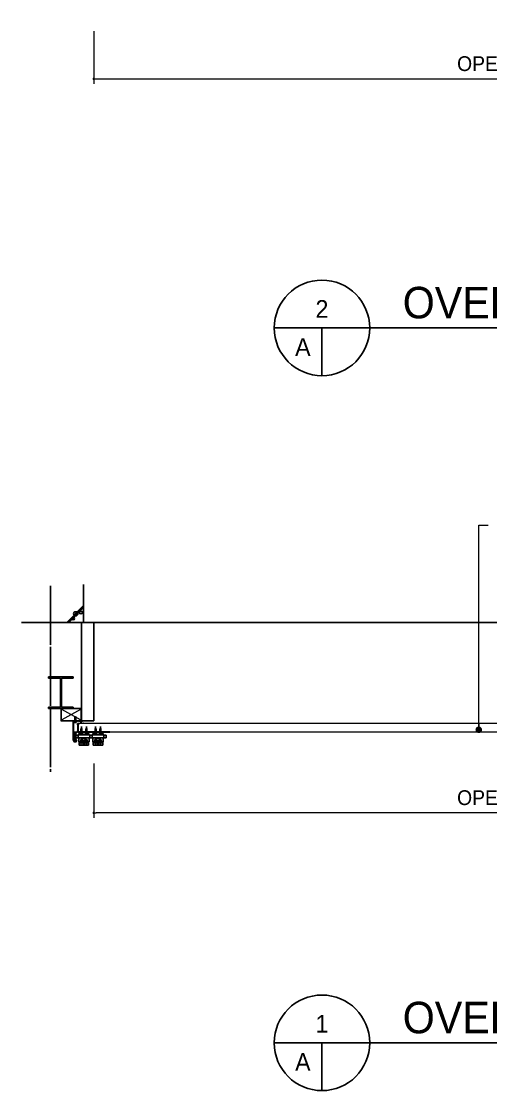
# Model space of a CAD drawing. Header units: millimetres. Extents: x 1448 to 104164, y -19509 to -89.
# Drawn here: x 79341 to 82201, y -16558 to -10046 of the extents above; entities that cross this region are included whole.
import ezdxf
from ezdxf.enums import TextEntityAlignment as Align

# ---------------------------------------------------------------- set-up
doc = ezdxf.new("R2010")
doc.units = ezdxf.units.MM
doc.header["$LTSCALE"] = 60
doc.header["$MEASUREMENT"] = 0
doc.header["$PDSIZE"] = -10
doc.linetypes.add('CEN', pattern=[62, 60, -1, 0, -1])
doc.linetypes.add('HID', pattern=[2.5, 1.5, -1])
doc.layers.get('0').update_dxf_attribs({"linetype": 'CONTINUOUS'})
doc.layers.get('Defpoints').update_dxf_attribs({"color": 171, "linetype": 'CONTINUOUS'})
for name, color, linetype in [('(주)하나기공-DIM', 7, 'CONTINUOUS'), ('8', 8, 'CONTINUOUS'), ('BOLT', 8, 'CONTINUOUS'), ('cen', 14, 'CONTINUOUS'), ('CEN(ST)', 14, 'CEN'), ('CON', 2, 'CONTINUOUS'), ('DIM', 7, 'CONTINUOUS'), ('DOR', 4, 'CONTINUOUS'), ('FIN(패널-T75 글라스울)', 6, 'CONTINUOUS'), ('h COLUMN', 3, 'CONTINUOUS'), ('ITXT', 7, 'CONTINUOUS'), ('SYM', 7, 'CONTINUOUS'), ('TEXT', 3, 'CONTINUOUS'), ('XR-단면도$0$㈜SE&C 기둥', 2, 'CONTINUOUS'), ('오버헤드 FR', 7, 'CONTINUOUS')]:
    doc.layers.add(name, color=color, linetype=linetype)
doc.styles.add('0T-OUT', font='H2GTRE.TTF')
doc.dimstyles.new('MAIN', dxfattribs={"dimtxt": 1.5, "dimasz": 0.5, "dimexe": 1, "dimexo": 2, "dimgap": 1, "dimtad": 1, "dimdec": 0, "dimdsep": 46, "dimlunit": 6, "dimtxsty": '0T-OUT', "dimblk": 'DOT', "dimcen": 2.5, "dimdle": 2, "dimclrd": 256, "dimclre": 256, "dimclrt": 3, "dimadec": 0, "dimazin": 0, "dimtfac": 1, "dimtdec": 0, "dimtix": 1, "dimtmove": 2, "dimatfit": 3, "dimldrblk": 'DOT', "dimfxl": 1, "dimtvp": 1, "dimtolj": 1, "dimtzin": 0, "dimlwd": 0, "dimlwe": 0, "dimarcsym": 0})

# ---------------------------------------------------------------- blocks, each defined once
blk = doc.blocks.new('_Dot')
at = {"color": 0, "linetype": 'ByBlock', "lineweight": -2}
blk.add_line((-0.5, 0), (-1, 0), dxfattribs=at)
at = {"color": 0, "linetype": 'ByBlock', "const_width": 0.5}
blk.add_lwpolyline([(-0.25, 0, 1), (0.25, 0, 1)], format="xyb", close=True, dxfattribs=at)
blk = doc.blocks.new('*D133')
at = {"layer": '(주)하나기공-DIM', "lineweight": 0, "ltscale": 0.5, "transparency": 16777216}
for p, q in [((79782.4, -10106.2), (79782.4, -10426.2)), ((85582.4, -10106.2), (85582.4, -10426.2)), ((79797.4, -10396.2), (85567.4, -10396.2))]:
    blk.add_line(p, q, dxfattribs=at)
at = {"layer": 'Defpoints', "color": 0, "ltscale": 0.5, "transparency": 16777216}
for p in [(79782.4, -10046.2), (85582.4, -10046.2), (85582.4, -10396.2)]:
    blk.add_point(p, dxfattribs=at)
at = {"layer": '(주)하나기공-DIM', "lineweight": 0, "ltscale": 0.5, "transparency": 16777216, "xscale": 15, "yscale": 15, "zscale": 15, "rotation": 180}
blk.add_blockref('_Dot', (79782.4, -10396.2), dxfattribs=at)
at = {"layer": '(주)하나기공-DIM', "lineweight": 0, "ltscale": 0.5, "transparency": 16777216, "xscale": 15, "yscale": 15, "zscale": 15}
blk.add_blockref('_Dot', (85582.4, -10396.2), dxfattribs=at)
at = {"layer": '(주)하나기공-DIM', "color": 3, "lineweight": 0, "ltscale": 0.5, "transparency": 16777216, "insert": (82682.4, -10311.9), "char_height": 90, "attachment_point": 5, "style": '0T-OUT'}
blk.add_mtext('\\A1;OPENING WIDTH "5,800"', dxfattribs=at)
blk = doc.blocks.new('DOT')
at = {"color": 0, "linetype": 'ByBlock'}
blk.add_line((-0.5, 0), (-1, 0), dxfattribs=at)
at = {"color": 0, "linetype": 'ByBlock', "const_width": 0.5}
blk.add_lwpolyline([(-0.25, 0, 1), (0.25, 0, 1)], format="xyb", close=True, dxfattribs=at)
blk = doc.blocks.new('*D134')
at = {"layer": '(주)하나기공-DIM', "lineweight": 0, "ltscale": 0.5, "transparency": 16777216}
for p, q in [((79782.4, -14566.3), (79782.4, -14896.7)), ((85582.4, -14566.3), (85582.4, -14896.7)), ((85567.4, -14866.7), (79797.4, -14866.7))]:
    blk.add_line(p, q, dxfattribs=at)
at = {"layer": 'Defpoints', "color": 0, "ltscale": 0.5, "transparency": 16777216}
for p in [(79782.4, -14506.3), (85582.4, -14506.3), (79782.4, -14866.7)]:
    blk.add_point(p, dxfattribs=at)
at = {"layer": '(주)하나기공-DIM', "lineweight": 0, "ltscale": 0.5, "transparency": 16777216, "xscale": 15, "yscale": 15, "zscale": 15, "rotation": 180}
blk.add_blockref('_Dot', (79782.4, -14866.7), dxfattribs=at)
at = {"layer": '(주)하나기공-DIM', "lineweight": 0, "ltscale": 0.5, "transparency": 16777216, "xscale": 15, "yscale": 15, "zscale": 15}
blk.add_blockref('_Dot', (85582.4, -14866.7), dxfattribs=at)
at = {"layer": '(주)하나기공-DIM', "color": 3, "lineweight": 0, "ltscale": 0.5, "transparency": 16777216, "insert": (82682.4, -14782.4), "char_height": 90, "attachment_point": 5, "style": '0T-OUT'}
blk.add_mtext('\\A1;OPENING WIDTH "5,800"', dxfattribs=at)

msp = doc.modelspace()

# ---------------------------------------------------------------- hatches: boundary and pattern name
h = msp.add_hatch(color=256)
h.paths.add_polyline_path([(79707.4, -14309, 0.016306), (79705.8, -14308.7, 1.195216), (79703.5, -14310.3, 0.543341), (79705.8, -14309.8, -0.013697), (79707.4, -14310.3)])
h.paths.add_polyline_path([(79707.4, -14309), (79707.4, -14310.3, -0.012355), (79708.9, -14310.7), (79709.1, -14310.7, -0.213645), (79709.7, -14311, -0.195215), (79726.8, -14326.8), (79726.8, -14325.5, 0.261268)])

# ---------------------------------------------------------------- linework, layer by layer
at = {"ltscale": 10000}
msp.add_line((79782.4, -13706.3), (79341.5, -13706.3), dxfattribs=at)
at = {"lineweight": 0, "ltscale": 0.5}
for p, q in [((79702.1, -14301), (79587.7, -14236.6)), ((79702.1, -14236.6), (79587.7, -14301))]:
    msp.add_line(p, q, dxfattribs=at)
at = {"color": 4}
for p, q in [((79698.4, -14321.7), (79698.4, -14323.2)), ((79858.9, -14409), (79858.9, -14394))]:
    msp.add_line(p, q, dxfattribs=at)
for p, q in [((79693.7, -14392), (79693.7, -14378)), ((79779.5, -14392), (79779.5, -14378)), ((79693.7, -14454.7), (79693.7, -14435)), ((79779.5, -14454.7), (79779.5, -14435))]:
    msp.add_line(p, q)
msp.add_lwpolyline([(79657.5, -14424.7), (79659.1, -14424.7), (79659.1, -14307.9), (79682.5, -14307.9), (79682.5, -14306.3), (79657.5, -14306.3)], close=True, dxfattribs=at)
msp.add_lwpolyline([(79698.7, -14308.1), (79688.9, -14308.1), (79688.9, -14306.3), (79705.2, -14306.3), (79707.4, -14306.3), (79706.5, -14306.3), (79707.4, -14306.3), (79707.4, -14307.5), (79706.5, -14307.5), (79706.5, -14307.8), (79705.5, -14307.8, 2.503839), (79705.5, -14310.7), (79709.1, -14310.7, -1), (79709.1, -14312.6), (79701.4, -14312.6, -0.328039), (79700.5, -14311.9), (79699.6, -14308.8, 0.328039), (79698.7, -14308.1)], format="xyb")
at = {"layer": '8'}
for p, q in [((79719.9, -13604.1), (79617.7, -13706.3)), ((79719.9, -13610.2), (79623.9, -13706.3)), ((79719.9, -13616.3), (79630, -13706.3))]:
    msp.add_line(p, q, dxfattribs=at)
for centre, radius in [((79657.1, -13682.3), 8.64), ((79672.8, -13654.4), 13), ((79704.5, -13646.8), 8.64)]:
    msp.add_circle(centre, radius, dxfattribs=at)
at = {"layer": 'BOLT'}
for p, q in [((79676.1, -14311.7), (79665.6, -14311.7)), ((79665.6, -14315.4), (79665.6, -14311.7)), ((79674.9, -14315.9), (79666.7, -14315.9)), ((79667.7, -14285.5), (79667.7, -14289.8)), ((79667.7, -14290.6), (79667.7, -14291.6)), ((79667.7, -14292.4), (79667.7, -14293.4)), ((79667.7, -14294.2), (79667.7, -14295.3)), ((79667.7, -14296.1), (79667.7, -14297.1)), ((79667.7, -14297.9), (79667.7, -14298.9)), ((79667.7, -14299.7), (79667.7, -14300.8)), ((79667.7, -14301.6), (79667.7, -14302.6)), ((79667.7, -14303.4), (79667.7, -14304.4)), ((79667.7, -14305.2), (79667.7, -14306.3)), ((79667.7, -14307.1), (79667.7, -14307.9)), ((79668.1, -14315.4), (79668.1, -14311.7)), ((79673.5, -14315.4), (79673.5, -14311.7)), ((79674, -14285.5), (79674, -14289)), ((79674, -14289.8), (79674, -14290.8)), ((79674, -14291.6), (79674, -14292.6)), ((79674, -14293.4), (79674, -14294.5)), ((79674, -14295.3), (79674, -14296.3)), ((79674, -14297.1), (79674, -14298.1)), ((79674, -14298.9), (79674, -14300)), ((79674, -14300.8), (79674, -14301.8)), ((79674, -14302.6), (79674, -14303.6)), ((79674, -14304.4), (79674, -14305.5)), ((79674, -14306.3), (79674, -14307.9)), ((79676.1, -14315.4), (79676.1, -14311.7)), ((79702.4, -14384.5), (79702.4, -14380.8)), ((79712.9, -14380.8), (79702.4, -14380.8)), ((79711.7, -14385), (79703.6, -14385)), ((79704.5, -14354.7), (79704.5, -14358.9)), ((79704.5, -14359.7), (79704.5, -14360.7)), ((79704.5, -14361.5), (79704.5, -14362.6)), ((79704.5, -14363.4), (79704.5, -14364.4)), ((79704.5, -14365.2), (79704.5, -14366.2)), ((79704.5, -14367), (79704.5, -14368.1)), ((79704.5, -14368.9), (79704.5, -14369.9)), ((79704.5, -14370.7), (79704.5, -14371.7)), ((79704.5, -14372.5), (79704.5, -14373.6)), ((79704.5, -14374.4), (79704.5, -14375.4)), ((79704.5, -14376.2), (79704.5, -14377)), ((79704.9, -14384.5), (79704.9, -14380.8)), ((79710.4, -14384.5), (79710.4, -14380.8)), ((79710.8, -14354.7), (79710.8, -14358.1)), ((79710.8, -14358.9), (79710.8, -14360)), ((79710.8, -14360.8), (79710.8, -14361.8)), ((79710.8, -14362.6), (79710.8, -14363.6)), ((79710.8, -14364.4), (79710.8, -14365.5)), ((79710.8, -14366.3), (79710.8, -14367.3)), ((79710.8, -14368.1), (79710.8, -14369.1)), ((79710.8, -14369.9), (79710.8, -14371)), ((79710.8, -14371.8), (79710.8, -14372.8)), ((79710.8, -14373.6), (79710.8, -14374.6)), ((79710.8, -14375.4), (79710.8, -14377)), ((79712.9, -14384.5), (79712.9, -14380.8)), ((79732.4, -14384.5), (79732.4, -14380.8)), ((79742.9, -14380.8), (79732.4, -14380.8)), ((79741.7, -14385), (79733.6, -14385)), ((79734.5, -14354.7), (79734.5, -14358.9)), ((79734.5, -14359.7), (79734.5, -14360.7)), ((79734.5, -14361.5), (79734.5, -14362.6)), ((79734.5, -14363.4), (79734.5, -14364.4)), ((79734.5, -14365.2), (79734.5, -14366.2)), ((79734.5, -14367), (79734.5, -14368.1)), ((79734.5, -14368.9), (79734.5, -14369.9)), ((79734.5, -14370.7), (79734.5, -14371.7)), ((79734.5, -14372.5), (79734.5, -14373.6)), ((79734.5, -14374.4), (79734.5, -14375.4)), ((79734.5, -14376.2), (79734.5, -14377)), ((79734.9, -14384.5), (79734.9, -14380.8)), ((79740.4, -14384.5), (79740.4, -14380.8)), ((79740.8, -14354.7), (79740.8, -14358.1)), ((79740.8, -14358.9), (79740.8, -14360)), ((79740.8, -14360.8), (79740.8, -14361.8)), ((79740.8, -14362.6), (79740.8, -14363.6)), ((79740.8, -14364.4), (79740.8, -14365.5)), ((79740.8, -14366.3), (79740.8, -14367.3)), ((79740.8, -14368.1), (79740.8, -14369.1)), ((79740.8, -14369.9), (79740.8, -14371)), ((79740.8, -14371.8), (79740.8, -14372.8)), ((79740.8, -14373.6), (79740.8, -14374.6)), ((79740.8, -14375.4), (79740.8, -14377)), ((79742.9, -14384.5), (79742.9, -14380.8)), ((79788.2, -14384.5), (79788.2, -14380.8)), ((79798.7, -14380.8), (79788.2, -14380.8)), ((79797.5, -14385), (79789.4, -14385)), ((79790.3, -14354.7), (79790.3, -14358.9)), ((79790.3, -14359.7), (79790.3, -14360.7)), ((79790.3, -14361.5), (79790.3, -14362.6)), ((79790.3, -14363.4), (79790.3, -14364.4)), ((79790.3, -14365.2), (79790.3, -14366.2)), ((79790.3, -14367), (79790.3, -14368.1)), ((79790.3, -14368.9), (79790.3, -14369.9)), ((79790.3, -14370.7), (79790.3, -14371.7)), ((79790.3, -14372.5), (79790.3, -14373.6)), ((79790.3, -14374.4), (79790.3, -14375.4)), ((79790.3, -14376.2), (79790.3, -14377)), ((79790.7, -14384.5), (79790.7, -14380.8)), ((79796.1, -14384.5), (79796.1, -14380.8)), ((79796.6, -14354.7), (79796.6, -14358.1)), ((79796.6, -14358.9), (79796.6, -14360)), ((79796.6, -14360.8), (79796.6, -14361.8)), ((79796.6, -14362.6), (79796.6, -14363.6)), ((79796.6, -14364.4), (79796.6, -14365.5)), ((79796.6, -14366.3), (79796.6, -14367.3)), ((79796.6, -14368.1), (79796.6, -14369.1)), ((79796.6, -14369.9), (79796.6, -14371)), ((79796.6, -14371.8), (79796.6, -14372.8)), ((79796.6, -14373.6), (79796.6, -14374.6)), ((79796.6, -14375.4), (79796.6, -14377)), ((79798.7, -14384.5), (79798.7, -14380.8)), ((79818.2, -14384.5), (79818.2, -14380.8)), ((79828.7, -14380.8), (79818.2, -14380.8)), ((79827.5, -14385), (79819.4, -14385)), ((79820.3, -14354.7), (79820.3, -14358.9)), ((79820.3, -14359.7), (79820.3, -14360.7)), ((79820.3, -14361.5), (79820.3, -14362.6)), ((79820.3, -14363.4), (79820.3, -14364.4)), ((79820.3, -14365.2), (79820.3, -14366.2)), ((79820.3, -14367), (79820.3, -14368.1)), ((79820.3, -14368.9), (79820.3, -14369.9)), ((79820.3, -14370.7), (79820.3, -14371.7)), ((79820.3, -14372.5), (79820.3, -14373.6)), ((79820.3, -14374.4), (79820.3, -14375.4)), ((79820.3, -14376.2), (79820.3, -14377)), ((79820.7, -14384.5), (79820.7, -14380.8)), ((79826.1, -14384.5), (79826.1, -14380.8)), ((79826.6, -14354.7), (79826.6, -14358.1)), ((79826.6, -14358.9), (79826.6, -14360)), ((79826.6, -14360.8), (79826.6, -14361.8)), ((79826.6, -14362.6), (79826.6, -14363.6)), ((79826.6, -14364.4), (79826.6, -14365.5)), ((79826.6, -14366.3), (79826.6, -14367.3)), ((79826.6, -14368.1), (79826.6, -14369.1)), ((79826.6, -14369.9), (79826.6, -14371)), ((79826.6, -14371.8), (79826.6, -14372.8)), ((79826.6, -14373.6), (79826.6, -14374.6)), ((79826.6, -14375.4), (79826.6, -14377)), ((79828.7, -14384.5), (79828.7, -14380.8))]:
    msp.add_line(p, q, dxfattribs=at)
at = {"layer": 'BOLT', "color": 10}
for p, q in [((79675, -14289), (79666.7, -14292.4)), ((79675, -14289), (79666.7, -14292.4)), ((79669.7, -14289.3), (79666.7, -14290.6)), ((79669.7, -14289.3), (79666.7, -14290.6)), ((79675, -14290.8), (79666.7, -14294.2)), ((79675, -14290.8), (79666.7, -14294.2)), ((79675, -14292.6), (79666.7, -14296.1)), ((79675, -14292.6), (79666.7, -14296.1)), ((79675, -14294.5), (79666.7, -14297.9)), ((79675, -14294.5), (79666.7, -14297.9)), ((79675, -14296.3), (79666.7, -14299.7)), ((79675, -14296.3), (79666.7, -14299.7)), ((79675, -14298.1), (79666.7, -14301.6)), ((79675, -14298.1), (79666.7, -14301.6)), ((79675, -14300), (79666.7, -14303.4)), ((79675, -14300), (79666.7, -14303.4)), ((79675, -14301.8), (79666.7, -14305.2)), ((79675, -14301.8), (79666.7, -14305.2)), ((79675, -14303.6), (79666.7, -14307.1)), ((79675, -14303.6), (79666.7, -14307.1)), ((79675, -14305.5), (79669.1, -14307.9)), ((79711.8, -14358.1), (79703.5, -14361.5)), ((79711.8, -14358.1), (79703.5, -14361.5)), ((79706.5, -14358.5), (79703.5, -14359.7)), ((79706.5, -14358.5), (79703.5, -14359.7)), ((79711.8, -14360), (79703.5, -14363.4)), ((79711.8, -14360), (79703.5, -14363.4)), ((79711.8, -14361.8), (79703.5, -14365.2)), ((79711.8, -14361.8), (79703.5, -14365.2)), ((79711.8, -14363.6), (79703.5, -14367)), ((79711.8, -14363.6), (79703.5, -14367)), ((79711.8, -14365.5), (79703.5, -14368.9)), ((79711.8, -14365.5), (79703.5, -14368.9)), ((79711.8, -14367.3), (79703.5, -14370.7)), ((79711.8, -14367.3), (79703.5, -14370.7)), ((79711.8, -14369.1), (79703.5, -14372.5)), ((79711.8, -14369.1), (79703.5, -14372.5)), ((79711.8, -14371), (79703.5, -14374.4)), ((79711.8, -14371), (79703.5, -14374.4)), ((79711.8, -14372.8), (79703.5, -14376.2)), ((79711.8, -14372.8), (79703.5, -14376.2)), ((79711.8, -14374.6), (79705.9, -14377)), ((79741.8, -14358.1), (79733.5, -14361.5)), ((79741.8, -14358.1), (79733.5, -14361.5)), ((79736.5, -14358.5), (79733.5, -14359.7)), ((79736.5, -14358.5), (79733.5, -14359.7)), ((79741.8, -14360), (79733.5, -14363.4)), ((79741.8, -14360), (79733.5, -14363.4)), ((79741.8, -14361.8), (79733.5, -14365.2)), ((79741.8, -14361.8), (79733.5, -14365.2)), ((79741.8, -14363.6), (79733.5, -14367)), ((79741.8, -14363.6), (79733.5, -14367)), ((79741.8, -14365.5), (79733.5, -14368.9)), ((79741.8, -14365.5), (79733.5, -14368.9)), ((79741.8, -14367.3), (79733.5, -14370.7)), ((79741.8, -14367.3), (79733.5, -14370.7)), ((79741.8, -14369.1), (79733.5, -14372.5)), ((79741.8, -14369.1), (79733.5, -14372.5)), ((79741.8, -14371), (79733.5, -14374.4)), ((79741.8, -14371), (79733.5, -14374.4)), ((79741.8, -14372.8), (79733.5, -14376.2)), ((79741.8, -14372.8), (79733.5, -14376.2)), ((79741.8, -14374.6), (79735.9, -14377)), ((79797.6, -14358.1), (79789.3, -14361.5)), ((79797.6, -14358.1), (79789.3, -14361.5)), ((79792.3, -14358.5), (79789.3, -14359.7)), ((79792.3, -14358.5), (79789.3, -14359.7)), ((79797.6, -14360), (79789.3, -14363.4)), ((79797.6, -14360), (79789.3, -14363.4)), ((79797.6, -14361.8), (79789.3, -14365.2)), ((79797.6, -14361.8), (79789.3, -14365.2)), ((79797.6, -14363.6), (79789.3, -14367)), ((79797.6, -14363.6), (79789.3, -14367)), ((79797.6, -14365.5), (79789.3, -14368.9)), ((79797.6, -14365.5), (79789.3, -14368.9)), ((79797.6, -14367.3), (79789.3, -14370.7)), ((79797.6, -14367.3), (79789.3, -14370.7)), ((79797.6, -14369.1), (79789.3, -14372.5)), ((79797.6, -14369.1), (79789.3, -14372.5)), ((79797.6, -14371), (79789.3, -14374.4)), ((79797.6, -14371), (79789.3, -14374.4)), ((79797.6, -14372.8), (79789.3, -14376.2)), ((79797.6, -14372.8), (79789.3, -14376.2)), ((79797.6, -14374.6), (79791.7, -14377)), ((79827.6, -14358.1), (79819.3, -14361.5)), ((79827.6, -14358.1), (79819.3, -14361.5)), ((79822.3, -14358.5), (79819.3, -14359.7)), ((79822.3, -14358.5), (79819.3, -14359.7)), ((79827.6, -14360), (79819.3, -14363.4)), ((79827.6, -14360), (79819.3, -14363.4)), ((79827.6, -14361.8), (79819.3, -14365.2)), ((79827.6, -14361.8), (79819.3, -14365.2)), ((79827.6, -14363.6), (79819.3, -14367)), ((79827.6, -14363.6), (79819.3, -14367)), ((79827.6, -14365.5), (79819.3, -14368.9)), ((79827.6, -14365.5), (79819.3, -14368.9)), ((79827.6, -14367.3), (79819.3, -14370.7)), ((79827.6, -14367.3), (79819.3, -14370.7)), ((79827.6, -14369.1), (79819.3, -14372.5)), ((79827.6, -14369.1), (79819.3, -14372.5)), ((79827.6, -14371), (79819.3, -14374.4)), ((79827.6, -14371), (79819.3, -14374.4)), ((79827.6, -14372.8), (79819.3, -14376.2)), ((79827.6, -14372.8), (79819.3, -14376.2)), ((79827.6, -14374.6), (79821.7, -14377))]:
    msp.add_line(p, q, dxfattribs=at)
at = {"layer": 'BOLT'}
for points in [[(79661.8, -14308.7), (79679.8, -14308.7), (79679.8, -14307.9), (79661.8, -14307.9)], [(79666.5, -14311.7), (79675.1, -14311.7), (79679.8, -14308.7), (79661.8, -14308.7)], [(79666.7, -14292.4), (79667.7, -14291.6), (79674, -14289), (79675, -14289), (79674, -14289.8), (79667.7, -14292.4)], [(79666.7, -14290.6), (79667.7, -14289.8), (79668.7, -14289.3), (79669.7, -14289.3), (79668.7, -14290.1), (79667.7, -14290.6)], [(79666.7, -14294.2), (79667.7, -14293.4), (79674, -14290.8), (79675, -14290.8), (79674, -14291.6), (79667.7, -14294.2)], [(79666.7, -14296.1), (79667.7, -14295.3), (79674, -14292.6), (79675, -14292.6), (79674, -14293.4), (79667.7, -14296.1)], [(79666.7, -14297.9), (79667.7, -14297.1), (79674, -14294.5), (79675, -14294.5), (79674, -14295.3), (79667.7, -14297.9)], [(79666.7, -14299.7), (79667.7, -14298.9), (79674, -14296.3), (79675, -14296.3), (79674, -14297.1), (79667.7, -14299.7)], [(79666.7, -14301.6), (79667.7, -14300.8), (79674, -14298.1), (79675, -14298.1), (79674, -14298.9), (79667.7, -14301.6)], [(79666.7, -14303.4), (79667.7, -14302.6), (79674, -14300), (79675, -14300), (79674, -14300.8), (79667.7, -14303.4)], [(79666.7, -14305.2), (79667.7, -14304.4), (79674, -14301.8), (79675, -14301.8), (79674, -14302.6), (79667.7, -14305.2)], [(79666.7, -14307.1), (79667.7, -14306.3), (79674, -14303.6), (79675, -14303.6), (79674, -14304.4), (79667.7, -14307.1)], [(79698.6, -14377.8), (79716.6, -14377.8), (79716.6, -14377), (79698.6, -14377)], [(79703.3, -14380.8), (79711.9, -14380.8), (79716.6, -14377.8), (79698.6, -14377.8)], [(79703.5, -14361.5), (79704.5, -14360.7), (79710.8, -14358.1), (79711.8, -14358.1), (79710.8, -14358.9), (79704.5, -14361.5)], [(79703.5, -14359.7), (79704.5, -14358.9), (79705.5, -14358.5), (79706.5, -14358.5), (79705.5, -14359.3), (79704.5, -14359.7)], [(79703.5, -14363.4), (79704.5, -14362.6), (79710.8, -14360), (79711.8, -14360), (79710.8, -14360.8), (79704.5, -14363.4)], [(79703.5, -14365.2), (79704.5, -14364.4), (79710.8, -14361.8), (79711.8, -14361.8), (79710.8, -14362.6), (79704.5, -14365.2)], [(79703.5, -14367), (79704.5, -14366.2), (79710.8, -14363.6), (79711.8, -14363.6), (79710.8, -14364.4), (79704.5, -14367)], [(79703.5, -14368.9), (79704.5, -14368.1), (79710.8, -14365.5), (79711.8, -14365.5), (79710.8, -14366.3), (79704.5, -14368.9)], [(79703.5, -14370.7), (79704.5, -14369.9), (79710.8, -14367.3), (79711.8, -14367.3), (79710.8, -14368.1), (79704.5, -14370.7)], [(79703.5, -14372.5), (79704.5, -14371.7), (79710.8, -14369.1), (79711.8, -14369.1), (79710.8, -14369.9), (79704.5, -14372.5)], [(79703.5, -14374.4), (79704.5, -14373.6), (79710.8, -14371), (79711.8, -14371), (79710.8, -14371.8), (79704.5, -14374.4)], [(79703.5, -14376.2), (79704.5, -14375.4), (79710.8, -14372.8), (79711.8, -14372.8), (79710.8, -14373.6), (79704.5, -14376.2)], [(79728.6, -14377.8), (79746.6, -14377.8), (79746.6, -14377), (79728.6, -14377)], [(79733.3, -14380.8), (79741.9, -14380.8), (79746.6, -14377.8), (79728.6, -14377.8)], [(79733.5, -14361.5), (79734.5, -14360.7), (79740.8, -14358.1), (79741.8, -14358.1), (79740.8, -14358.9), (79734.5, -14361.5)], [(79733.5, -14359.7), (79734.5, -14358.9), (79735.5, -14358.5), (79736.5, -14358.5), (79735.5, -14359.3), (79734.5, -14359.7)], [(79733.5, -14363.4), (79734.5, -14362.6), (79740.8, -14360), (79741.8, -14360), (79740.8, -14360.8), (79734.5, -14363.4)], [(79733.5, -14365.2), (79734.5, -14364.4), (79740.8, -14361.8), (79741.8, -14361.8), (79740.8, -14362.6), (79734.5, -14365.2)], [(79733.5, -14367), (79734.5, -14366.2), (79740.8, -14363.6), (79741.8, -14363.6), (79740.8, -14364.4), (79734.5, -14367)], [(79733.5, -14368.9), (79734.5, -14368.1), (79740.8, -14365.5), (79741.8, -14365.5), (79740.8, -14366.3), (79734.5, -14368.9)], [(79733.5, -14370.7), (79734.5, -14369.9), (79740.8, -14367.3), (79741.8, -14367.3), (79740.8, -14368.1), (79734.5, -14370.7)], [(79733.5, -14372.5), (79734.5, -14371.7), (79740.8, -14369.1), (79741.8, -14369.1), (79740.8, -14369.9), (79734.5, -14372.5)], [(79733.5, -14374.4), (79734.5, -14373.6), (79740.8, -14371), (79741.8, -14371), (79740.8, -14371.8), (79734.5, -14374.4)], [(79733.5, -14376.2), (79734.5, -14375.4), (79740.8, -14372.8), (79741.8, -14372.8), (79740.8, -14373.6), (79734.5, -14376.2)], [(79784.4, -14377.8), (79802.4, -14377.8), (79802.4, -14377), (79784.4, -14377)], [(79789.1, -14380.8), (79797.7, -14380.8), (79802.4, -14377.8), (79784.4, -14377.8)], [(79789.3, -14361.5), (79790.3, -14360.7), (79796.6, -14358.1), (79797.6, -14358.1), (79796.6, -14358.9), (79790.3, -14361.5)], [(79789.3, -14359.7), (79790.3, -14358.9), (79791.3, -14358.5), (79792.3, -14358.5), (79791.3, -14359.3), (79790.3, -14359.7)], [(79789.3, -14363.4), (79790.3, -14362.6), (79796.6, -14360), (79797.6, -14360), (79796.6, -14360.8), (79790.3, -14363.4)], [(79789.3, -14365.2), (79790.3, -14364.4), (79796.6, -14361.8), (79797.6, -14361.8), (79796.6, -14362.6), (79790.3, -14365.2)], [(79789.3, -14367), (79790.3, -14366.2), (79796.6, -14363.6), (79797.6, -14363.6), (79796.6, -14364.4), (79790.3, -14367)], [(79789.3, -14368.9), (79790.3, -14368.1), (79796.6, -14365.5), (79797.6, -14365.5), (79796.6, -14366.3), (79790.3, -14368.9)], [(79789.3, -14370.7), (79790.3, -14369.9), (79796.6, -14367.3), (79797.6, -14367.3), (79796.6, -14368.1), (79790.3, -14370.7)], [(79789.3, -14372.5), (79790.3, -14371.7), (79796.6, -14369.1), (79797.6, -14369.1), (79796.6, -14369.9), (79790.3, -14372.5)], [(79789.3, -14374.4), (79790.3, -14373.6), (79796.6, -14371), (79797.6, -14371), (79796.6, -14371.8), (79790.3, -14374.4)], [(79789.3, -14376.2), (79790.3, -14375.4), (79796.6, -14372.8), (79797.6, -14372.8), (79796.6, -14373.6), (79790.3, -14376.2)], [(79814.4, -14377.8), (79832.4, -14377.8), (79832.4, -14377), (79814.4, -14377)], [(79819.1, -14380.8), (79827.7, -14380.8), (79832.4, -14377.8), (79814.4, -14377.8)], [(79819.3, -14361.5), (79820.3, -14360.7), (79826.6, -14358.1), (79827.6, -14358.1), (79826.6, -14358.9), (79820.3, -14361.5)], [(79819.3, -14359.7), (79820.3, -14358.9), (79821.3, -14358.5), (79822.3, -14358.5), (79821.3, -14359.3), (79820.3, -14359.7)], [(79819.3, -14363.4), (79820.3, -14362.6), (79826.6, -14360), (79827.6, -14360), (79826.6, -14360.8), (79820.3, -14363.4)], [(79819.3, -14365.2), (79820.3, -14364.4), (79826.6, -14361.8), (79827.6, -14361.8), (79826.6, -14362.6), (79820.3, -14365.2)], [(79819.3, -14367), (79820.3, -14366.2), (79826.6, -14363.6), (79827.6, -14363.6), (79826.6, -14364.4), (79820.3, -14367)], [(79819.3, -14368.9), (79820.3, -14368.1), (79826.6, -14365.5), (79827.6, -14365.5), (79826.6, -14366.3), (79820.3, -14368.9)], [(79819.3, -14370.7), (79820.3, -14369.9), (79826.6, -14367.3), (79827.6, -14367.3), (79826.6, -14368.1), (79820.3, -14370.7)], [(79819.3, -14372.5), (79820.3, -14371.7), (79826.6, -14369.1), (79827.6, -14369.1), (79826.6, -14369.9), (79820.3, -14372.5)], [(79819.3, -14374.4), (79820.3, -14373.6), (79826.6, -14371), (79827.6, -14371), (79826.6, -14371.8), (79820.3, -14374.4)], [(79819.3, -14376.2), (79820.3, -14375.4), (79826.6, -14372.8), (79827.6, -14372.8), (79826.6, -14373.6), (79820.3, -14376.2)]]:
    msp.add_lwpolyline(points, close=True, dxfattribs=at)
for points in [[(79667.7, -14291), (79666.7, -14290.6), (79667.7, -14291.4)], [(79667.7, -14292.8), (79666.7, -14292.4), (79667.7, -14293.2)], [(79667.7, -14294.6), (79666.7, -14294.2), (79667.7, -14295)], [(79667.7, -14296.5), (79666.7, -14296.1), (79667.7, -14296.9)], [(79667.7, -14298.3), (79666.7, -14297.9), (79667.7, -14298.7)], [(79667.7, -14300.1), (79666.7, -14299.7), (79667.7, -14300.5)], [(79667.7, -14302), (79666.7, -14301.6), (79667.7, -14302.4)], [(79667.7, -14303.8), (79666.7, -14303.4), (79667.7, -14304.2)], [(79667.7, -14305.6), (79666.7, -14305.2), (79667.7, -14306)], [(79667.7, -14307.5), (79666.7, -14307.1), (79667.7, -14307.9)], [(79667.7, -14285.5), (79670.8, -14280.7), (79674, -14285.5)], [(79674, -14287.5), (79669.7, -14289.4), (79667.7, -14288.2), (79670.1, -14285.7), (79670.8, -14280.7)], [(79668.2, -14307.9), (79674, -14305.5), (79675, -14305.5), (79674, -14306.3), (79670.1, -14307.9)], [(79674, -14288.6), (79675, -14289), (79674, -14288.2)], [(79674, -14290.4), (79675, -14290.8), (79674, -14290)], [(79674, -14292.2), (79675, -14292.6), (79674, -14291.8)], [(79674, -14294.1), (79675, -14294.5), (79674, -14293.7)], [(79674, -14295.9), (79675, -14296.3), (79674, -14295.5)], [(79674, -14297.7), (79675, -14298.1), (79674, -14297.3)], [(79674, -14299.6), (79675, -14300), (79674, -14299.2)], [(79674, -14301.4), (79675, -14301.8), (79674, -14301)], [(79674, -14303.2), (79675, -14303.6), (79674, -14302.8)], [(79674, -14305.1), (79675, -14305.5), (79674, -14304.7)], [(79704.5, -14360.1), (79703.5, -14359.7), (79704.5, -14360.5)], [(79704.5, -14361.9), (79703.5, -14361.5), (79704.5, -14362.4)], [(79704.5, -14363.8), (79703.5, -14363.4), (79704.5, -14364.2)], [(79704.5, -14365.6), (79703.5, -14365.2), (79704.5, -14366)], [(79704.5, -14367.4), (79703.5, -14367), (79704.5, -14367.8)], [(79704.5, -14369.3), (79703.5, -14368.9), (79704.5, -14369.7)], [(79704.5, -14371.1), (79703.5, -14370.7), (79704.5, -14371.5)], [(79704.5, -14372.9), (79703.5, -14372.5), (79704.5, -14373.3)], [(79704.5, -14374.8), (79703.5, -14374.4), (79704.5, -14375.2)], [(79704.5, -14376.6), (79703.5, -14376.2), (79704.5, -14377)], [(79704.5, -14354.7), (79707.6, -14349.9), (79710.8, -14354.7)], [(79710.8, -14356.7), (79706.5, -14358.5), (79704.5, -14357.3), (79706.9, -14354.8), (79707.6, -14349.9)], [(79705, -14377), (79710.8, -14374.6), (79711.8, -14374.6), (79710.8, -14375.4), (79706.9, -14377)], [(79710.8, -14357.7), (79711.8, -14358.1), (79710.8, -14357.3)], [(79710.8, -14359.6), (79711.8, -14360), (79710.8, -14359.2)], [(79710.8, -14361.4), (79711.8, -14361.8), (79710.8, -14361)], [(79710.8, -14363.2), (79711.8, -14363.6), (79710.8, -14362.8)], [(79710.8, -14365.1), (79711.8, -14365.5), (79710.8, -14364.7)], [(79710.8, -14366.9), (79711.8, -14367.3), (79710.8, -14366.5)], [(79710.8, -14368.7), (79711.8, -14369.1), (79710.8, -14368.3)], [(79710.8, -14370.6), (79711.8, -14371), (79710.8, -14370.2)], [(79710.8, -14372.4), (79711.8, -14372.8), (79710.8, -14372)], [(79710.8, -14374.2), (79711.8, -14374.6), (79710.8, -14373.8)], [(79734.5, -14360.1), (79733.5, -14359.7), (79734.5, -14360.5)], [(79734.5, -14361.9), (79733.5, -14361.5), (79734.5, -14362.4)], [(79734.5, -14363.8), (79733.5, -14363.4), (79734.5, -14364.2)], [(79734.5, -14365.6), (79733.5, -14365.2), (79734.5, -14366)], [(79734.5, -14367.4), (79733.5, -14367), (79734.5, -14367.8)], [(79734.5, -14369.3), (79733.5, -14368.9), (79734.5, -14369.7)], [(79734.5, -14371.1), (79733.5, -14370.7), (79734.5, -14371.5)], [(79734.5, -14372.9), (79733.5, -14372.5), (79734.5, -14373.3)], [(79734.5, -14374.8), (79733.5, -14374.4), (79734.5, -14375.2)], [(79734.5, -14376.6), (79733.5, -14376.2), (79734.5, -14377)], [(79734.5, -14354.7), (79737.6, -14349.9), (79740.8, -14354.7)], [(79740.8, -14356.7), (79736.5, -14358.5), (79734.5, -14357.3), (79736.9, -14354.8), (79737.6, -14349.9)], [(79735, -14377), (79740.8, -14374.6), (79741.8, -14374.6), (79740.8, -14375.4), (79736.9, -14377)], [(79740.8, -14357.7), (79741.8, -14358.1), (79740.8, -14357.3)], [(79740.8, -14359.6), (79741.8, -14360), (79740.8, -14359.2)], [(79740.8, -14361.4), (79741.8, -14361.8), (79740.8, -14361)], [(79740.8, -14363.2), (79741.8, -14363.6), (79740.8, -14362.8)], [(79740.8, -14365.1), (79741.8, -14365.5), (79740.8, -14364.7)], [(79740.8, -14366.9), (79741.8, -14367.3), (79740.8, -14366.5)], [(79740.8, -14368.7), (79741.8, -14369.1), (79740.8, -14368.3)], [(79740.8, -14370.6), (79741.8, -14371), (79740.8, -14370.2)], [(79740.8, -14372.4), (79741.8, -14372.8), (79740.8, -14372)], [(79740.8, -14374.2), (79741.8, -14374.6), (79740.8, -14373.8)], [(79790.3, -14360.1), (79789.3, -14359.7), (79790.3, -14360.5)], [(79790.3, -14361.9), (79789.3, -14361.5), (79790.3, -14362.4)], [(79790.3, -14363.8), (79789.3, -14363.4), (79790.3, -14364.2)], [(79790.3, -14365.6), (79789.3, -14365.2), (79790.3, -14366)], [(79790.3, -14367.4), (79789.3, -14367), (79790.3, -14367.8)], [(79790.3, -14369.3), (79789.3, -14368.9), (79790.3, -14369.7)], [(79790.3, -14371.1), (79789.3, -14370.7), (79790.3, -14371.5)], [(79790.3, -14372.9), (79789.3, -14372.5), (79790.3, -14373.3)], [(79790.3, -14374.8), (79789.3, -14374.4), (79790.3, -14375.2)], [(79790.3, -14376.6), (79789.3, -14376.2), (79790.3, -14377)], [(79790.3, -14354.7), (79793.4, -14349.9), (79796.6, -14354.7)], [(79796.6, -14356.7), (79792.3, -14358.5), (79790.3, -14357.3), (79792.7, -14354.8), (79793.4, -14349.9)], [(79790.8, -14377), (79796.6, -14374.6), (79797.6, -14374.6), (79796.6, -14375.4), (79792.7, -14377)], [(79796.6, -14357.7), (79797.6, -14358.1), (79796.6, -14357.3)], [(79796.6, -14359.6), (79797.6, -14360), (79796.6, -14359.2)], [(79796.6, -14361.4), (79797.6, -14361.8), (79796.6, -14361)], [(79796.6, -14363.2), (79797.6, -14363.6), (79796.6, -14362.8)], [(79796.6, -14365.1), (79797.6, -14365.5), (79796.6, -14364.7)], [(79796.6, -14366.9), (79797.6, -14367.3), (79796.6, -14366.5)], [(79796.6, -14368.7), (79797.6, -14369.1), (79796.6, -14368.3)], [(79796.6, -14370.6), (79797.6, -14371), (79796.6, -14370.2)], [(79796.6, -14372.4), (79797.6, -14372.8), (79796.6, -14372)], [(79796.6, -14374.2), (79797.6, -14374.6), (79796.6, -14373.8)], [(79820.3, -14360.1), (79819.3, -14359.7), (79820.3, -14360.5)], [(79820.3, -14361.9), (79819.3, -14361.5), (79820.3, -14362.4)], [(79820.3, -14363.8), (79819.3, -14363.4), (79820.3, -14364.2)], [(79820.3, -14365.6), (79819.3, -14365.2), (79820.3, -14366)], [(79820.3, -14367.4), (79819.3, -14367), (79820.3, -14367.8)], [(79820.3, -14369.3), (79819.3, -14368.9), (79820.3, -14369.7)], [(79820.3, -14371.1), (79819.3, -14370.7), (79820.3, -14371.5)], [(79820.3, -14372.9), (79819.3, -14372.5), (79820.3, -14373.3)], [(79820.3, -14374.8), (79819.3, -14374.4), (79820.3, -14375.2)], [(79820.3, -14376.6), (79819.3, -14376.2), (79820.3, -14377)], [(79820.3, -14354.7), (79823.4, -14349.9), (79826.6, -14354.7)], [(79826.6, -14356.7), (79822.3, -14358.5), (79820.3, -14357.3), (79822.7, -14354.8), (79823.4, -14349.9)], [(79820.8, -14377), (79826.6, -14374.6), (79827.6, -14374.6), (79826.6, -14375.4), (79822.7, -14377)], [(79826.6, -14357.7), (79827.6, -14358.1), (79826.6, -14357.3)], [(79826.6, -14359.6), (79827.6, -14360), (79826.6, -14359.2)], [(79826.6, -14361.4), (79827.6, -14361.8), (79826.6, -14361)], [(79826.6, -14363.2), (79827.6, -14363.6), (79826.6, -14362.8)], [(79826.6, -14365.1), (79827.6, -14365.5), (79826.6, -14364.7)], [(79826.6, -14366.9), (79827.6, -14367.3), (79826.6, -14366.5)], [(79826.6, -14368.7), (79827.6, -14369.1), (79826.6, -14368.3)], [(79826.6, -14370.6), (79827.6, -14371), (79826.6, -14370.2)], [(79826.6, -14372.4), (79827.6, -14372.8), (79826.6, -14372)], [(79826.6, -14374.2), (79827.6, -14374.6), (79826.6, -14373.8)]]:
    msp.add_lwpolyline(points, dxfattribs=at)
for centre, radius, start, end in [((79666.8, -14314), 1.86, 226.9662, 313.0338), ((79670.8, -14308.3), 7.61, 249.11949, 290.88051), ((79674.8, -14314), 1.86, 226.9662, 313.0338), ((79703.7, -14383.2), 1.86, 226.9662, 313.0338), ((79707.6, -14377.4), 7.61, 249.11949, 290.88051), ((79711.6, -14383.2), 1.86, 226.9662, 313.0338), ((79733.7, -14383.2), 1.86, 226.9662, 313.0338), ((79737.6, -14377.4), 7.61, 249.11949, 290.88051), ((79741.6, -14383.2), 1.86, 226.9662, 313.0338), ((79789.4, -14383.2), 1.86, 226.9662, 313.0338), ((79793.4, -14377.4), 7.61, 249.11949, 290.88051), ((79797.4, -14383.2), 1.86, 226.9662, 313.0338), ((79819.4, -14383.2), 1.86, 226.9662, 313.0338), ((79823.4, -14377.4), 7.61, 249.11949, 290.88051), ((79827.4, -14383.2), 1.86, 226.9662, 313.0338)]:
    msp.add_arc(centre, radius, start, end, dxfattribs=at)
at = {"layer": 'cen'}
for p, q in [((79707.6, -14390), (79707.6, -14339.7)), ((79737.6, -14390), (79737.6, -14339.7)), ((79793.4, -14390), (79793.4, -14339.7)), ((79823.4, -14390), (79823.4, -14339.7))]:
    msp.add_line(p, q, dxfattribs=at)
at = {"layer": 'CEN(ST)', "ltscale": 0.1}
msp.add_line((79519.9, -13483.4), (79519.9, -14616.5), dxfattribs=at)
at = {"layer": 'CON', "ltscale": 1000}
msp.add_lwpolyline([(79719.9, -13475.4), (79719.9, -13706.3), (79519.9, -13706.3)], dxfattribs=at)
at = {"layer": 'DIM', "color": 4}
for p, q in [((79659.1, -14424.7), (79659.1, -14342.2)), ((79664.1, -14424.7), (79664.1, -14383)), ((79674.1, -14424.7), (79674.1, -14383)), ((79674.1, -14394), (79687.3, -14394)), ((79674.1, -14409), (79687.3, -14409)), ((79757.4, -14394), (79773.1, -14394)), ((79757.4, -14409), (79773.1, -14409)), ((79843.2, -14394), (79858.9, -14394)), ((79843.2, -14409), (79858.9, -14409))]:
    msp.add_line(p, q, dxfattribs=at)
at = {"layer": 'DIM', "color": 7}
for p, q in [((79687.4, -14374.7), (79757.4, -14374.7)), ((79687.4, -14377), (79687.4, -14374.7)), ((79687.4, -14377), (79757.4, -14377)), ((79693.7, -14377), (79693.7, -14378)), ((79751.2, -14377), (79751.2, -14392)), ((79751.2, -14377), (79751.2, -14378)), ((79757.4, -14377), (79757.4, -14374.7)), ((79773.2, -14374.7), (79843.2, -14374.7)), ((79773.2, -14377), (79773.2, -14374.7)), ((79773.2, -14377), (79843.2, -14377)), ((79779.5, -14377), (79779.5, -14378)), ((79837, -14377), (79837, -14392)), ((79837, -14377), (79837, -14378)), ((79843.2, -14377), (79843.2, -14374.7)), ((79687.4, -14392), (79757.4, -14392)), ((79687.4, -14410.5), (79757.4, -14410.5)), ((79690.7, -14434), (79690.7, -14411.9)), ((79690.7, -14434), (79703.6, -14434)), ((79690.7, -14434), (79691.2, -14435)), ((79691.2, -14435), (79703.6, -14435)), ((79698.1, -14410.5), (79691.4, -14411)), ((79693.7, -14410.6), (79693.7, -14410.5)), ((79693.7, -14454.7), (79751.2, -14454.7)), ((79707.2, -14434), (79716.9, -14434)), ((79707.2, -14435), (79716.9, -14435)), ((79716.9, -14435), (79716.9, -14427.2)), ((79727.9, -14435), (79727.9, -14427.2)), ((79727.9, -14434), (79737.6, -14434)), ((79727.9, -14435), (79737.6, -14435)), ((79741.2, -14434), (79754.2, -14434)), ((79741.2, -14435), (79753.7, -14435)), ((79746.8, -14410.5), (79753.4, -14411)), ((79751.2, -14410.6), (79751.2, -14410.5)), ((79751.2, -14435), (79751.2, -14454.7)), ((79754.2, -14434), (79753.7, -14435)), ((79754.2, -14434), (79754.2, -14411.9)), ((79773.2, -14392), (79843.2, -14392)), ((79773.2, -14410.5), (79843.2, -14410.5)), ((79776.5, -14434), (79776.5, -14411.9)), ((79776.5, -14434), (79789.4, -14434)), ((79776.5, -14434), (79776.9, -14435)), ((79776.9, -14435), (79789.4, -14435)), ((79783.9, -14410.5), (79777.2, -14411)), ((79779.5, -14410.6), (79779.5, -14410.5)), ((79779.5, -14454.7), (79837, -14454.7)), ((79793, -14434), (79802.7, -14434)), ((79793, -14435), (79802.7, -14435)), ((79802.7, -14435), (79802.7, -14427.2)), ((79813.7, -14435), (79813.7, -14427.2)), ((79813.7, -14434), (79823.4, -14434)), ((79813.7, -14435), (79823.4, -14435)), ((79827, -14434), (79840, -14434)), ((79827, -14435), (79839.5, -14435)), ((79832.6, -14410.5), (79839.2, -14411)), ((79837, -14410.6), (79837, -14410.5)), ((79837, -14435), (79837, -14454.7)), ((79840, -14434), (79839.5, -14435)), ((79840, -14434), (79840, -14411.9))]:
    msp.add_line(p, q, dxfattribs=at)
at = {"layer": 'DIM', "color": 1, "linetype": 'HID'}
for p, q in [((79708.4, -14389), (79702.4, -14389)), ((79702.4, -14389), (79702.4, -14392)), ((79708.2, -14389.3), (79702.7, -14389.3)), ((79702.7, -14389.3), (79702.7, -14392)), ((79708.2, -14389.3), (79708.2, -14392)), ((79708.4, -14389), (79708.4, -14392)), ((79742.4, -14389), (79736.4, -14389)), ((79736.4, -14389), (79736.4, -14392)), ((79742.2, -14389.3), (79736.7, -14389.3)), ((79736.7, -14389.3), (79736.7, -14392)), ((79742.2, -14389.3), (79742.2, -14392)), ((79742.4, -14389), (79742.4, -14392)), ((79794.2, -14389), (79788.2, -14389)), ((79788.2, -14389), (79788.2, -14392)), ((79794, -14389.3), (79788.5, -14389.3)), ((79788.5, -14389.3), (79788.5, -14392)), ((79794, -14389.3), (79794, -14392)), ((79794.2, -14389), (79794.2, -14392)), ((79828.2, -14389), (79822.2, -14389)), ((79822.2, -14389), (79822.2, -14392)), ((79828, -14389.3), (79822.5, -14389.3)), ((79822.5, -14389.3), (79822.5, -14392)), ((79828, -14389.3), (79828, -14392)), ((79828.2, -14389), (79828.2, -14392)), ((79702.4, -14435), (79702.4, -14444.7)), ((79708.4, -14444.7), (79702.4, -14444.7)), ((79702.7, -14435), (79702.7, -14444.5)), ((79702.7, -14444.5), (79708.2, -14444.5)), ((79708.2, -14435), (79708.2, -14444.5)), ((79708.4, -14435), (79708.4, -14444.7)), ((79736.4, -14435), (79736.4, -14444.7)), ((79742.4, -14444.7), (79736.4, -14444.7)), ((79736.7, -14435), (79736.7, -14444.5)), ((79736.7, -14444.5), (79742.2, -14444.5)), ((79742.2, -14435), (79742.2, -14444.5)), ((79742.4, -14435), (79742.4, -14444.7)), ((79788.2, -14435), (79788.2, -14444.7)), ((79794.2, -14444.7), (79788.2, -14444.7)), ((79788.5, -14435), (79788.5, -14444.5)), ((79788.5, -14444.5), (79794, -14444.5)), ((79794, -14435), (79794, -14444.5)), ((79794.2, -14435), (79794.2, -14444.7)), ((79822.2, -14435), (79822.2, -14444.7)), ((79828.2, -14444.7), (79822.2, -14444.7)), ((79822.5, -14435), (79822.5, -14444.5)), ((79822.5, -14444.5), (79828, -14444.5)), ((79828, -14435), (79828, -14444.5)), ((79828.2, -14435), (79828.2, -14444.7))]:
    msp.add_line(p, q, dxfattribs=at)
at = {"layer": 'DIM', "color": 2}
for p, q in [((79703.4, -14422), (79703.4, -14435)), ((79703.6, -14422), (79703.6, -14435)), ((79707.2, -14422), (79707.2, -14435)), ((79707.4, -14422), (79707.4, -14435)), ((79737.4, -14422), (79737.4, -14435)), ((79737.6, -14422), (79737.6, -14435)), ((79741.2, -14422), (79741.2, -14435)), ((79741.4, -14422), (79741.4, -14435)), ((79789.2, -14422), (79789.2, -14435)), ((79789.4, -14422), (79789.4, -14435)), ((79793, -14422), (79793, -14435)), ((79793.2, -14422), (79793.2, -14435)), ((79823.2, -14422), (79823.2, -14435)), ((79823.4, -14422), (79823.4, -14435)), ((79827, -14422), (79827, -14435)), ((79827.2, -14422), (79827.2, -14435))]:
    msp.add_line(p, q, dxfattribs=at)
at = {"layer": 'DIM', "color": 0}
for p, q in [((79717.4, -14427.5), (79717.4, -14453.7)), ((79718.4, -14454.7), (79726.4, -14454.7)), ((79727.4, -14427.5), (79727.4, -14453.7)), ((79803.2, -14427.5), (79803.2, -14453.7)), ((79804.2, -14454.7), (79812.2, -14454.7)), ((79813.2, -14427.5), (79813.2, -14453.7))]:
    msp.add_line(p, q, dxfattribs=at)
at = {"layer": 'DIM', "color": 7}
for centre, radius in [((79722.4, -14420), 9), ((79722.4, -14420), 8.5), ((79808.2, -14420), 9), ((79808.2, -14420), 8.5)]:
    msp.add_circle(centre, radius, dxfattribs=at)
for centre, radius, start, end in [((79821.9, -14401.3), 134.7, 176.0638, 183.9362), ((79691.7, -14411.9), 1, 104.09693, 180), ((79753.2, -14411.9), 1, 0, 75.90307), ((79623, -14401.3), 134.7, 356.0638, 3.9362), ((79907.7, -14401.3), 134.7, 176.0638, 183.9362), ((79777.5, -14411.9), 1, 104.09693, 180), ((79839, -14411.9), 1, 0, 75.90307), ((79708.8, -14401.3), 134.7, 356.0638, 3.9362)]:
    msp.add_arc(centre, radius, start, end, dxfattribs=at)
at = {"layer": 'DIM', "color": 2}
for centre, radius, start, end in [((79705.4, -14422), 2, 90, 180), ((79705.4, -14422), 1.8, 90, 180), ((79705.4, -14422), 2, 0, 90), ((79705.4, -14422), 1.8, 0, 90), ((79739.4, -14422), 2, 90, 180), ((79739.4, -14422), 1.8, 90, 180), ((79739.4, -14422), 2, 0, 90), ((79739.4, -14422), 1.8, 0, 90), ((79791.2, -14422), 2, 90, 180), ((79791.2, -14422), 1.8, 90, 180), ((79791.2, -14422), 2, 0, 90), ((79791.2, -14422), 1.8, 0, 90), ((79825.2, -14422), 2, 90, 180), ((79825.2, -14422), 1.8, 90, 180), ((79825.2, -14422), 2, 0, 90), ((79825.2, -14422), 1.8, 0, 90)]:
    msp.add_arc(centre, radius, start, end, dxfattribs=at)
at = {"layer": 'DIM', "color": 0}
for centre, start, end in [((79718.4, -14453.7), 180, 270), ((79726.4, -14453.7), 270, 0), ((79804.2, -14453.7), 180, 270), ((79812.2, -14453.7), 270, 0)]:
    msp.add_arc(centre, 1, start, end, dxfattribs=at)
at = {"layer": 'DOR', "lineweight": 0}
msp.add_lwpolyline([(79687.4, -14373.2), (85677.4, -14373.2), (85677.4, -14323.2), (79687.4, -14323.2)], close=True, dxfattribs=at)
at = {"layer": 'FIN(패널-T75 글라스울)'}
for p, q in [((79707.4, -14306.3), (79707.4, -13706.3)), ((79707.4, -13706.3), (79782.4, -13706.3)), ((79782.4, -14306.3), (79782.4, -13706.3)), ((79707.4, -14306.3), (79782.4, -14306.3))]:
    msp.add_line(p, q, dxfattribs=at)
at = {"layer": 'h COLUMN'}
for p, q in [((79507.4, -14037.3), (79507.4, -14046.3)), ((79657.4, -14037.3), (79507.4, -14037.3)), ((79507.4, -14046.3), (79579.4, -14046.3)), ((79579.4, -14046.3), (79579.4, -14222.3)), ((79585.4, -14222.3), (79585.4, -14046.3)), ((79585.4, -14046.3), (79657.4, -14046.3)), ((79657.4, -14046.3), (79657.4, -14037.3)), ((79579.4, -14222.3), (79507.4, -14222.3)), ((79507.4, -14222.3), (79507.4, -14231.3)), ((79507.4, -14231.3), (79657.4, -14231.3)), ((79657.4, -14222.3), (79585.4, -14222.3)), ((79657.4, -14231.3), (79657.4, -14222.3)), ((79707.4, -14306.3), (79707.4, -14297.3))]:
    msp.add_line(p, q, dxfattribs=at)
at = {"layer": 'ITXT', "color": 4}
for p, q in [((79698.4, -14321.7), (79687.4, -14321.7)), ((79698.4, -14323.2), (79687.4, -14323.2)), ((79685.9, -14365), (79685.9, -14331.5)), ((79687.4, -14366.2), (79687.4, -14330.2)), ((79794.4, -14373.2), (79687.4, -14373.2)), ((79794.4, -14374.7), (79687.4, -14374.7)), ((79880.2, -14373.2), (79773.2, -14373.2)), ((79880.2, -14374.7), (79773.2, -14374.7)), ((79794.4, -14373.2), (79794.4, -14374.7)), ((79880.2, -14373.2), (79880.2, -14374.7))]:
    msp.add_line(p, q, dxfattribs=at)
msp.add_lwpolyline([(79659.1, -14424.7), (79664.1, -14434.7), (79674.1, -14434.7), (79679.1, -14424.7), (79675.5, -14424.7), (79672.1, -14431.5), (79666.1, -14431.5), (79662.3, -14424), (79662.3, -14377.9), (79679.1, -14377.9), (79679.1, -14374.7), (79659.1, -14374.7)], close=True, dxfattribs=at)
for centre, radius, start, end in [((79687.4, -14326.7), 5, 90, 252.5424), ((79687.4, -14326.7), 3.5, 90, 270), ((79669.1, -14383), 5, 0, 180), ((79687.4, -14369.7), 5, 107.4576, 270), ((79687.4, -14369.7), 3.5, 90, 270), ((79669.1, -14424.7), 5, 180, 0)]:
    msp.add_arc(centre, radius, start, end, dxfattribs=at)
at = {"layer": 'SYM'}
for p, q in [((80882, -11913.2), (85080, -11913.2)), ((81172.9, -11913.2), (81172.9, -12204.1)), ((80882, -16267.3), (85080, -16267.3)), ((81172.9, -16267.3), (81172.9, -16558.2))]:
    msp.add_line(p, q, dxfattribs=at)
for centre in [(81172.9, -11913.2), (81172.9, -16267.3)]:
    msp.add_circle(centre, 290.9, dxfattribs=at)
at = {"layer": 'XR-단면도$0$㈜SE&C 기둥', "color": 8, "ltscale": 0.5}
msp.add_line((79782.4, -13706.3), (85582.4, -13706.3), dxfattribs=at)
at = {"layer": '오버헤드 FR', "lineweight": 0, "ltscale": 0.5}
msp.add_lwpolyline([(79582.4, -14306.3), (79707.4, -14306.3), (79707.4, -14231.3), (79582.4, -14231.3)], close=True, dxfattribs=at)
msp.add_lwpolyline([(79587.7, -14304), (79702.1, -14304, 0.414214), (79705.1, -14301), (79705.1, -14236.6, 0.414214), (79702.1, -14233.6), (79587.7, -14233.6, 0.414214), (79584.7, -14236.6), (79584.7, -14301, 0.414214)], format="xyb", close=True, dxfattribs=at)

# ---------------------------------------------------------------- texts
at = {"layer": 'TEXT', "style": '0T-OUT'}
for s, p in [('OVERHEAD DOOR 입면도', (81664.9, -11855)), ('OVERHEAD DOOR 평면도', (81664.9, -16209.1))]:
    msp.add_text(s, height=192, dxfattribs=at).set_placement(p)
for s, p in [('2', (81172.9, -11796.9)), ('A', (81056.5, -12029.6)), ('1', (81172.9, -16151)), ('A', (81056.5, -16383.7))]:
    msp.add_text(s, height=108, dxfattribs=at).set_placement(p, align=Align.MIDDLE)

# ---------------------------------------------------------------- dimensions: what is measured, and where the dimension line sits
at = {"layer": '(주)하나기공-DIM', "lineweight": 0, "ltscale": 0.5}
dim = msp.add_linear_dim(base=(85582.4, -10396.2), p1=(79782.4, -10046.2), p2=(85582.4, -10046.2), angle=180, text='OPENING WIDTH "<>"', dimstyle='MAIN', override={"dimscale": 30, "dimtxt": 3, "dimtmove": 0}, dxfattribs=at)
dim.commit()
dim.dimension.update_dxf_attribs({"geometry": '*D133', "text_midpoint": (82682.4, -10311.9)})
dim = msp.add_linear_dim(base=(79782.4, -14866.7), p1=(85582.4, -14506.3), p2=(79782.4, -14506.3), text='OPENING WIDTH "<>"', dimstyle='MAIN', override={"dimscale": 30, "dimtxt": 3, "dimtmove": 0}, dxfattribs=at)
dim.commit()
dim.dimension.update_dxf_attribs({"geometry": '*D134', "text_midpoint": (82682.4, -14782.4)})

# ---------------------------------------------------------------- leaders
msp.add_leader([(82128.3, -14360.6), (82128.3, -13114.7, 22.6), (82185.2, -13114.7, 22.6)], dimstyle='MAIN', override={"dimscale": 20, "dimasz": 2, "dimtad": 0, "dimldrblk": 'DOT', "dimfxl": 2, "dimarcsym": 2})

doc.saveas('drawing.dxf')
